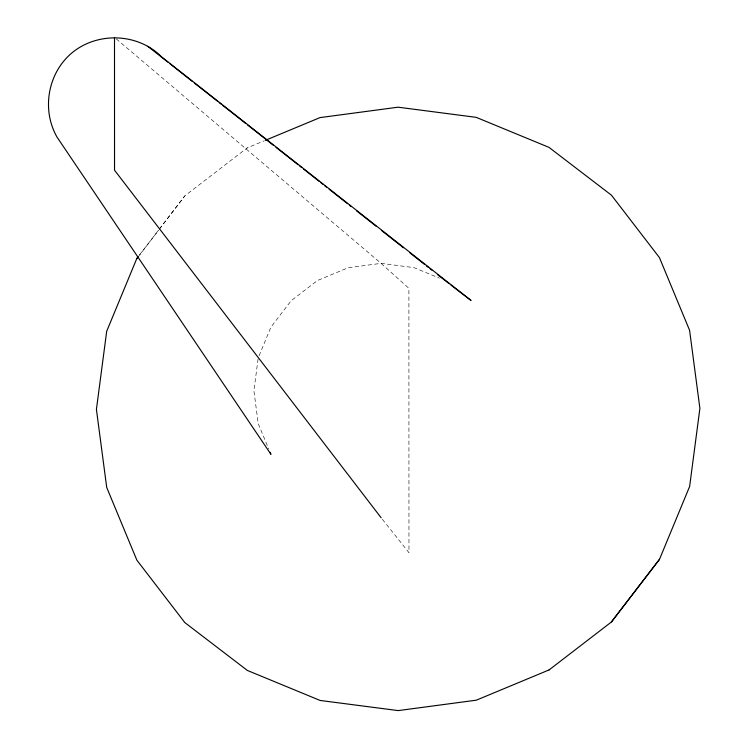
<?xml version="1.0" encoding="UTF-8"?>
<svg xmlns="http://www.w3.org/2000/svg" width="748" height="748" viewBox="0 0 748 748"><rect width="100%" height="100%" fill="white"/><g stroke="black" fill="none" stroke-linecap="round" stroke-linejoin="round"><path stroke-width="0.56" stroke-dasharray="3.74 2.81" d="M258.069 358.975L253.89 390.774L258.238 423.686L268.756 449.062M259.098 355.73L270.916 327.147L291.131 300.761L317.47 280.509L348.147 267.747L381.078 263.352L413.999 267.634L439.394 278.106M139.633 254.806L158.66 229.963M159.371 229.047L184.747 195.92L247.223 147.87L264.343 140.746M138.165 256.891L158.698 230.094M159.399 229.168L184.887 195.901M246.718 148.356L247.223 147.87M116.286 38.915L381.078 263.352L408.904 288.345L408.96 552.632L381.134 517.756"/><path stroke-width="1.12" d="M138.221 256.648L136.809 258.49L106.683 331.308L96.417 409.408L106.721 487.481L136.884 560.196L184.85 622.598L247.345 670.432L320.125 700.455L398.226 710.6L476.317 700.184L549.088 669.918L611.565 621.869L659.502 559.308L689.628 486.49L699.894 408.38L689.591 330.317L659.437 257.602L611.462 195.2L548.967 147.356L476.186 117.343L398.086 107.188L319.994 117.604L265.418 140.306M611.425 621.887L659.502 559.308M136.809 258.49L137.454 257.817M549.088 669.918L549.593 669.441M451.044 285.156L471.034 300.462L161.465 56.773C136.454 31.5 92.49 31.622 67.544 56.932C46.928 77.82 42.458 111.602 57.016 137.099L270.954 454.345L270.075 452.231M449.23 283.763L437.356 274.507M147.711 46.236L167.87 62.131M169.712 63.58L192.619 81.635M194.452 83.084L217.369 101.139M219.201 102.588L221.034 104.028M222.867 105.477L245.783 123.532M247.616 124.981L273.282 145.206M276.031 147.375L298.031 164.71M299.864 166.149L301.696 167.599M303.529 169.039L319.116 181.325M320.948 182.764L322.781 184.214M324.613 185.654L326.446 187.103M329.195 189.272L347.53 203.718M349.363 205.158L351.195 206.607M356.693 210.945L375.945 226.111M381.443 230.44L403.443 247.784M409.857 252.843L424.518 264.399M426.351 265.839L428.183 267.288M430.025 268.728L431.858 270.178M381.134 517.756L114.538 170.207L114.5 37.4"/></g></svg>
